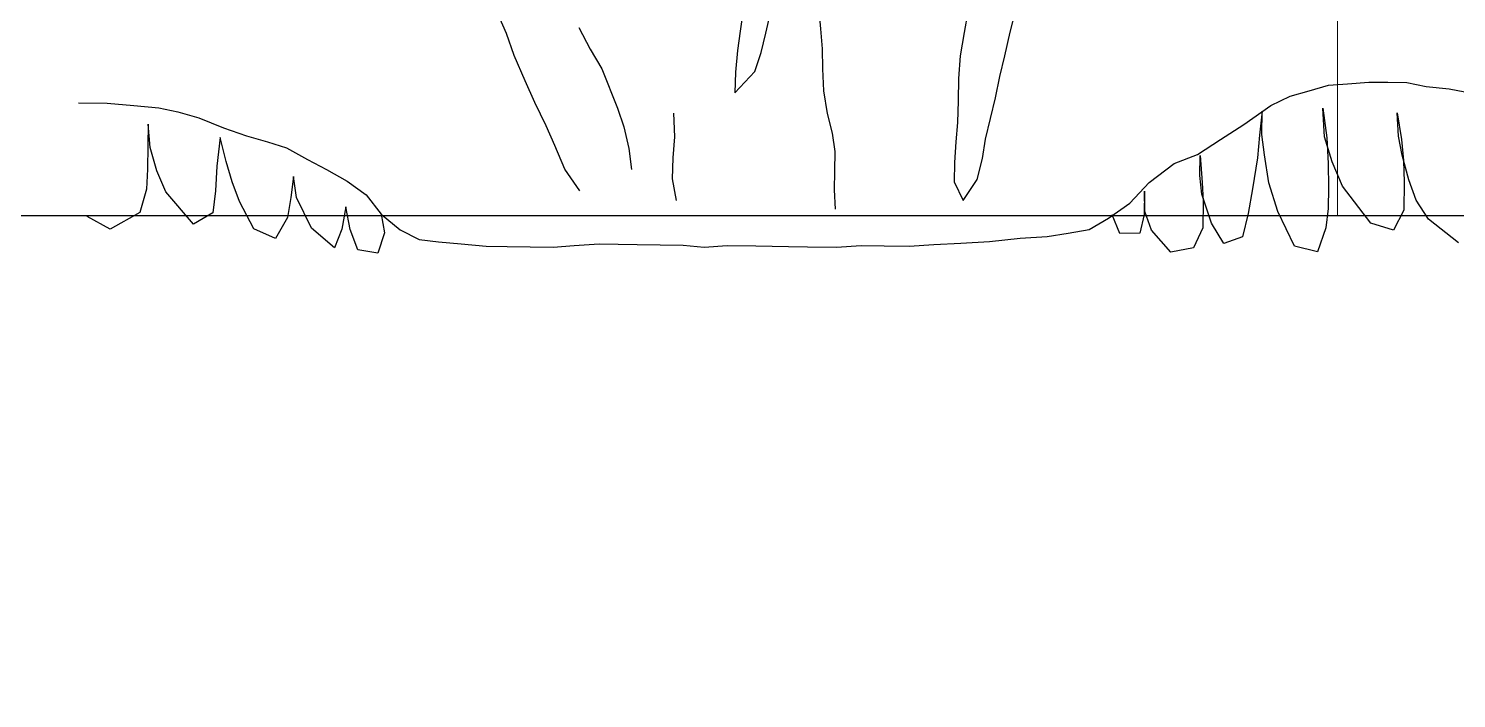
# Model space of a CAD drawing. Header units: metres. Extents: x -58 to 722, y -1100 to 345.
# Drawn here: x 29.8727 to 30.3713, y 123.1702 to 123.404 of the extents above; entities that cross this region are included whole.
import ezdxf

# ---------------------------------------------------------------- set-up
doc = ezdxf.new("R2010")
doc.units = ezdxf.units.M
doc.header["$MEASUREMENT"] = 0
doc.layers.add('FSR_ARQ_005VEGETACION', color=64, linetype='Continuous')
doc.layers.add('FSR_ARQ_028JARDINERAS', color=133, linetype='Continuous')
doc.layers.add('FSR_ARQ_013VENTANAS', color=4, linetype='Continuous', lineweight=5)

# ---------------------------------------------------------------- blocks, each defined once
blk = doc.blocks.new('arbustos 01')
at = {"layer": 'FSR_ARQ_005VEGETACION', "color": 104}
for p, q in [((188.9689, -32.00166), (188.96458, -31.99202)), ((189.06053, -31.99348), (189.05946, -32.00082)), ((189.06946, -32.00149), (189.07134, -31.99371)), ((189.09085, -31.99992), (189.08999, -31.99148)), ((189.14786, -31.99332), (189.14638, -32.00133)), ((189.16424, -32.00118), (189.16638, -31.99314)), ((188.97186, -32.01025), (188.9689, -32.00166)), ((188.99697, -31.9993), (189.0013, -32.00774)), ((189.05946, -32.00082), (189.05847, -32.00825)), ((189.06768, -32.00909), (189.06946, -32.00149)), ((189.09146, -32.00764), (189.09085, -31.99992)), ((189.14638, -32.00133), (189.14489, -32.01037)), ((189.16216, -32.01028), (189.16424, -32.00118)), ((189.09162, -32.01544), (189.09146, -32.00764)), ((188.97617, -32.02005), (188.97186, -32.01025)), ((189.0013, -32.00774), (189.00582, -32.01533)), ((189.05847, -32.00825), (189.05773, -32.01667)), ((189.06527, -32.01641), (189.06768, -32.00909)), ((189.14489, -32.01037), (189.14426, -32.01909)), ((189.16028, -32.01841), (189.16216, -32.01028)), ((189.00582, -32.01533), (189.01193, -32.03063)), ((189.05745, -32.02464), (189.06527, -32.01641)), ((189.05773, -32.01667), (189.05745, -32.02464)), ((189.09194, -32.02387), (189.09162, -32.01544)), ((189.15857, -32.02664), (189.16028, -32.01841)), ((188.97982, -32.02848), (188.97617, -32.02005)), ((189.09342, -32.03275), (189.09194, -32.02387)), ((189.14426, -32.01909), (189.14414, -32.0278)), ((189.27286, -32.02603), (189.28031, -32.0239)), ((189.28031, -32.0239), (189.28777, -32.02178)), ((189.28777, -32.02178), (189.2952, -32.02114)), ((189.2952, -32.02114), (189.30338, -32.02051)), ((189.30338, -32.02051), (189.3108, -32.02061)), ((189.3108, -32.02061), (189.31822, -32.02071)), ((189.31822, -32.02071), (189.32563, -32.02229)), ((189.32563, -32.02229), (189.33453, -32.02316)), ((189.33453, -32.02316), (189.34341, -32.02476)), ((188.80281, -32.02856), (188.81395, -32.02871)), ((188.81395, -32.02871), (188.82433, -32.02959)), ((188.82433, -32.02959), (188.83397, -32.03047)), ((188.98431, -32.03743), (188.97982, -32.02848)), ((189.14414, -32.0278), (189.14386, -32.03618)), ((189.15669, -32.03468), (189.15857, -32.02664)), ((189.25489, -32.03692), (189.26538, -32.02964)), ((189.26538, -32.02964), (189.27286, -32.02603)), ((188.83397, -32.03047), (188.84138, -32.03205)), ((188.84138, -32.03205), (188.84951, -32.03439)), ((188.84951, -32.03439), (188.85911, -32.03823)), ((189.01193, -32.03063), (189.0144, -32.03784)), ((189.03362, -32.03263), (189.03401, -32.0417)), ((189.09536, -32.04032), (189.09342, -32.03275)), ((189.15472, -32.04272), (189.15669, -32.03468)), ((189.26198, -32.0318), (189.26095, -32.04113)), ((189.26186, -32.04084), (189.26198, -32.0318)), ((189.28627, -32.04178), (189.28552, -32.03061)), ((189.28552, -32.03061), (189.28717, -32.04209)), ((189.31492, -32.04156), (189.31444, -32.03251)), ((189.31444, -32.03251), (189.31611, -32.04279)), ((188.82983, -32.03679), (188.82972, -32.04523)), ((188.83061, -32.04584), (188.82983, -32.03679)), ((188.85911, -32.03823), (188.86798, -32.04132)), ((188.98763, -32.04517), (188.98431, -32.03743)), ((189.0144, -32.03784), (189.01634, -32.04624)), ((189.09632, -32.04751), (189.09536, -32.04032)), ((189.14386, -32.03618), (189.14324, -32.04369)), ((189.2459, -32.04274), (189.25489, -32.03692)), ((189.26296, -32.0487), (189.26186, -32.04084)), ((188.82972, -32.04523), (188.82959, -32.05427)), ((188.8332, -32.05492), (188.83061, -32.04584)), ((188.8578, -32.04199), (188.85644, -32.05313)), ((188.86009, -32.05137), (188.8578, -32.04199)), ((188.86798, -32.04132), (188.87612, -32.04366)), ((188.87612, -32.04366), (188.88351, -32.04599)), ((188.88351, -32.04599), (188.89161, -32.05055)), ((188.99144, -32.05428), (188.98763, -32.04517)), ((189.01634, -32.04624), (189.01742, -32.05447)), ((189.03401, -32.0417), (189.03339, -32.0499)), ((189.14324, -32.04369), (189.14262, -32.05172)), ((189.15355, -32.05015), (189.15472, -32.04272)), ((189.23691, -32.04856), (189.2459, -32.04274)), ((189.26095, -32.04113), (189.26023, -32.04987)), ((189.28915, -32.05147), (189.28627, -32.04178)), ((189.28717, -32.04209), (189.28764, -32.05205)), ((189.31633, -32.04882), (189.31492, -32.04156)), ((189.31611, -32.04279), (189.3169, -32.05094)), ((188.86239, -32.05924), (188.86009, -32.05137)), ((188.89161, -32.05055), (188.89899, -32.05437)), ((189.03339, -32.0499), (189.03311, -32.0581)), ((189.09622, -32.05513), (189.09632, -32.04751)), ((189.14262, -32.05172), (189.14252, -32.05924)), ((189.1514, -32.05828), (189.15355, -32.05015)), ((189.22795, -32.05215), (189.23691, -32.04856)), ((189.23782, -32.0568), (189.23793, -32.04896)), ((189.23793, -32.04896), (189.23869, -32.05952)), ((189.26023, -32.04987), (189.25826, -32.0619)), ((189.26462, -32.05958), (189.26296, -32.0487)), ((189.29325, -32.06087), (189.28915, -32.05147)), ((189.31891, -32.0585), (189.31633, -32.04882)), ((189.3169, -32.05094), (189.31709, -32.05938)), ((188.82959, -32.05427), (188.82919, -32.06211)), ((188.83671, -32.06311), (188.8332, -32.05492)), ((188.85644, -32.05313), (188.85601, -32.06277)), ((188.88624, -32.05715), (188.88523, -32.06528)), ((188.88734, -32.06531), (188.88624, -32.05715)), ((188.89899, -32.05437), (188.90709, -32.05893)), ((188.99731, -32.06274), (188.99144, -32.05428)), ((189.09612, -32.06231), (189.09622, -32.05513)), ((189.2182, -32.05944), (189.22795, -32.05215)), ((189.23863, -32.06405), (189.23782, -32.0568)), ((189.28764, -32.05205), (189.28781, -32.0614)), ((188.82919, -32.06211), (188.82665, -32.07112)), ((188.85601, -32.06277), (188.85499, -32.0712)), ((188.8653, -32.06682), (188.86239, -32.05924)), ((188.90709, -32.05893), (188.91445, -32.06423)), ((189.03311, -32.0581), (189.0347, -32.0665)), ((189.09655, -32.06976), (189.09612, -32.06231)), ((189.14252, -32.05924), (189.14601, -32.06647)), ((189.14601, -32.06647), (189.1514, -32.05828)), ((189.21067, -32.06751), (189.2182, -32.05944)), ((189.21633, -32.06284), (189.21621, -32.07188)), ((189.21653, -32.07068), (189.21633, -32.06284)), ((189.23869, -32.05952), (189.23919, -32.06677)), ((189.25826, -32.0619), (189.25662, -32.07153)), ((189.26809, -32.07078), (189.26462, -32.05958)), ((189.28781, -32.0614), (189.2877, -32.06954)), ((189.30421, -32.07519), (189.29325, -32.06087)), ((189.31709, -32.05938), (189.31694, -32.07024)), ((189.32182, -32.06638), (189.31891, -32.0585)), ((188.84739, -32.07562), (188.83671, -32.06311)), ((188.87089, -32.07745), (188.8653, -32.06682)), ((188.88523, -32.06528), (188.88391, -32.0731)), ((188.89321, -32.07715), (188.88734, -32.06531)), ((188.91445, -32.06423), (188.92029, -32.07173)), ((189.20242, -32.07334), (189.21067, -32.06751)), ((189.2424, -32.07525), (189.23863, -32.06405)), ((189.23919, -32.06677), (189.23906, -32.07702)), ((189.32654, -32.07368), (189.32182, -32.06638)), ((188.8151, -32.07759), (188.80613, -32.07265)), ((188.82665, -32.07112), (188.8151, -32.07759)), ((188.85499, -32.0712), (188.84739, -32.07562)), ((188.88391, -32.0731), (188.87928, -32.08118)), ((188.90658, -32.06889), (188.90496, -32.07761)), ((188.90827, -32.07765), (188.90658, -32.06889)), ((188.92029, -32.07173), (188.92763, -32.07777)), ((188.92029, -32.07173), (188.92152, -32.07904)), ((189.19493, -32.07769), (189.20242, -32.07334)), ((189.20676, -32.07929), (189.20384, -32.07202)), ((189.21621, -32.07188), (189.2146, -32.0791)), ((189.21914, -32.07795), (189.21653, -32.07068)), ((189.25662, -32.07153), (189.25439, -32.08054)), ((189.27454, -32.08413), (189.26809, -32.07078)), ((189.2877, -32.06954), (189.2867, -32.07706)), ((189.31694, -32.07024), (189.31292, -32.07802)), ((189.33818, -32.08289), (189.32654, -32.07368)), ((188.87928, -32.08118), (188.87089, -32.07745)), ((188.90215, -32.08481), (188.89321, -32.07715)), ((188.90496, -32.07761), (188.90215, -32.08481)), ((188.91118, -32.08553), (188.90827, -32.07765)), ((188.92152, -32.07904), (188.919, -32.08684)), ((188.92763, -32.07777), (188.935, -32.08159)), ((189.17856, -32.08044), (189.18675, -32.07907)), ((189.18675, -32.07907), (189.19493, -32.07769)), ((189.2146, -32.0791), (189.20676, -32.07929)), ((189.22656, -32.0865), (189.21914, -32.07795)), ((189.23906, -32.07702), (189.23533, -32.08481)), ((189.24711, -32.08316), (189.2424, -32.07525)), ((189.2867, -32.07706), (189.28355, -32.08637)), ((189.31292, -32.07802), (189.30421, -32.07519)), ((188.935, -32.08159), (188.94242, -32.08243)), ((188.94242, -32.08243), (188.95131, -32.08329)), ((188.95131, -32.08329), (188.96095, -32.08417)), ((188.96095, -32.08417), (188.96912, -32.08428)), ((188.96912, -32.08428), (188.97803, -32.0844)), ((188.97803, -32.0844), (188.98694, -32.08452)), ((188.98694, -32.08452), (188.99511, -32.08389)), ((188.99511, -32.08389), (189.00478, -32.08328)), ((189.00478, -32.08328), (189.0122, -32.08338)), ((189.0122, -32.08338), (189.01962, -32.08348)), ((189.01962, -32.08348), (189.02853, -32.0836)), ((189.02853, -32.0836), (189.03744, -32.08372)), ((189.03744, -32.08372), (189.0456, -32.08457)), ((189.0456, -32.08457), (189.05451, -32.08395)), ((189.05451, -32.08395), (189.06565, -32.0841)), ((189.06565, -32.0841), (189.07827, -32.08427)), ((189.07827, -32.08427), (189.08569, -32.08438)), ((189.08569, -32.08438), (189.09683, -32.08453)), ((189.09683, -32.08453), (189.10649, -32.08392)), ((189.10649, -32.08392), (189.1154, -32.08404)), ((189.1154, -32.08404), (189.12505, -32.08417)), ((189.12505, -32.08417), (189.13471, -32.08356)), ((189.13471, -32.08356), (189.14511, -32.08295)), ((189.14511, -32.08295), (189.15626, -32.08236)), ((189.15626, -32.08236), (189.16816, -32.08104)), ((189.16816, -32.08104), (189.17856, -32.08044)), ((189.23533, -32.08481), (189.22656, -32.0865)), ((189.25439, -32.08054), (189.24711, -32.08316)), ((189.28355, -32.08637), (189.27454, -32.08413)), ((188.919, -32.08684), (188.91118, -32.08553))]:
    blk.add_line(p, q, dxfattribs=at)

msp = doc.modelspace()

# ---------------------------------------------------------------- linework, layer by layer
at = {"layer": 'FSR_ARQ_013VENTANAS', "lineweight": 0}
msp.add_lwpolyline([(30.32973, 123.33878), (30.32973, 125.76378), (29.47973, 125.76378), (29.47973, 123.33878)], dxfattribs=at)
at = {"layer": 'FSR_ARQ_028JARDINERAS', "lineweight": 0}
msp.add_line((29.43473, 123.33878), (30.63473, 123.33878), dxfattribs=at)
msp.add_lwpolyline([(29.40473, 123.33878), (30.40473, 123.33878), (30.40473, 125.83878), (29.40473, 125.83878)], close=True, dxfattribs=at)
at = {"layer": 'FSR_ARQ_028JARDINERAS'}
msp.add_lwpolyline([(29.43473, 123.33878), (30.63473, 123.33878), (30.63473, 122.83878), (29.43473, 122.83878)], close=True, dxfattribs=at)

# ---------------------------------------------------------------- block references
at = {"layer": 'FSR_ARQ_005VEGETACION', "xscale": 0.9, "yscale": 0.9, "zscale": 0.9}
msp.add_blockref('arbustos 01', (-140.0324, 152.20383), dxfattribs=at)

doc.saveas('drawing.dxf')
